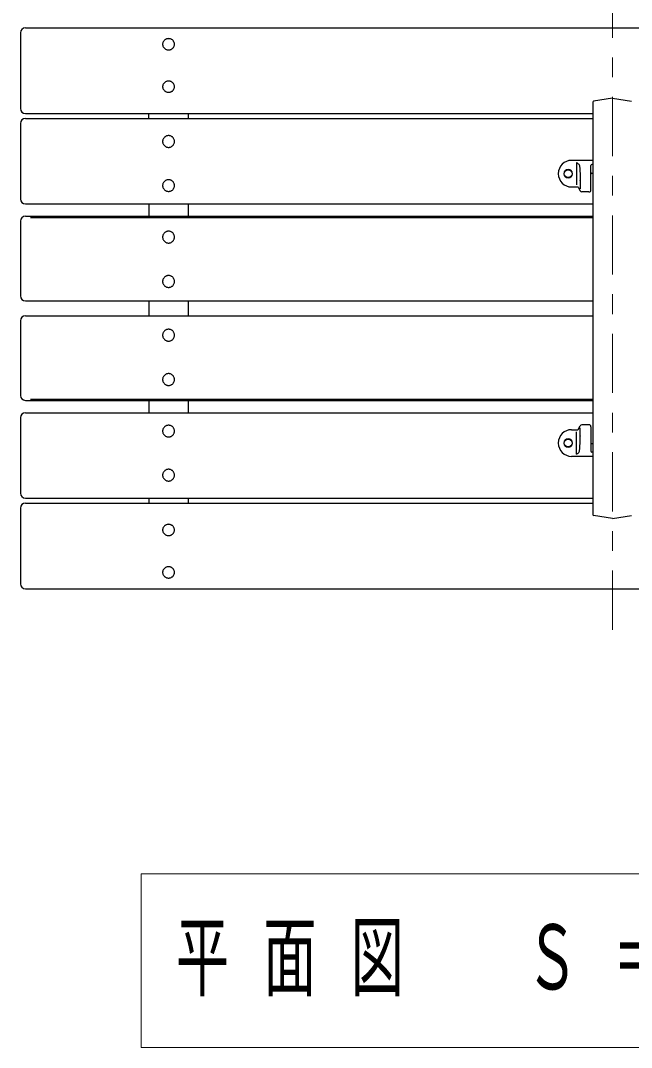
# Model space of a CAD drawing. Units: millimetres on the paper, scale 1:20. Extents: x -365 to 0, y 0 to 257.
# Drawn here: x -289.5 to -258.5, y 168.1 to 220.1 of the extents above; entities that cross this region are included whole.
import ezdxf

# ---------------------------------------------------------------- set-up
doc = ezdxf.new("R2010")
doc.units = ezdxf.units.MM
doc.linetypes.add('USER2', pattern=[6, 3, -1, 1, -1])
doc.layers.add('LY_1', color=7, linetype='Continuous', lineweight=25)
doc.styles.add('ＭＳ ゴシック', font='')
doc.styles.get('ＭＳ ゴシック').set_extended_font_data('MS Gothic')

msp = doc.modelspace()

# ---------------------------------------------------------------- linework, layer by layer
at = {"layer": 'LY_1', "color": 70, "linetype": 'USER2', "lineweight": 13}
msp.add_line((-259.467, 222.274), (-259.467, 188.853), dxfattribs=at)
at = {"layer": 'LY_1', "color": 4}
for p, q in [((-289.217, 219.774), (-229.717, 219.774)), ((-289.467, 219.524), (-289.467, 215.684)), ((-289.217, 215.434), (-260.467, 215.434)), ((-289.217, 215.182), (-260.467, 215.182)), ((-289.467, 214.932), (-289.467, 211.103)), ((-289.217, 210.853), (-260.467, 210.853)), ((-282.967, 210.853), (-282.967, 210.229)), ((-280.967, 210.853), (-280.967, 210.229)), ((-289.467, 209.979), (-289.467, 206.196)), ((-289.217, 210.229), (-260.467, 210.229)), ((-289.217, 205.946), (-260.467, 205.946)), ((-282.967, 205.946), (-282.967, 205.181)), ((-280.967, 205.946), (-280.967, 205.181)), ((-289.217, 205.181), (-260.467, 205.181)), ((-289.467, 204.931), (-289.467, 201.149)), ((-289.217, 200.899), (-260.467, 200.899)), ((-282.967, 200.899), (-282.967, 200.274)), ((-280.967, 200.899), (-280.967, 200.274)), ((-289.467, 200.024), (-289.467, 196.196)), ((-289.217, 200.274), (-260.467, 200.274)), ((-289.217, 195.946), (-260.467, 195.946)), ((-289.217, 195.693), (-260.467, 195.693)), ((-282.967, 195.946), (-282.967, 195.693)), ((-280.967, 195.946), (-280.967, 195.693)), ((-289.467, 195.443), (-289.467, 191.603)), ((-289.217, 191.353), (-229.717, 191.353))]:
    msp.add_line(p, q, dxfattribs=at)
at = {"layer": 'LY_1'}
for p, q in [((-260.467, 216.02), (-260.467, 195.106)), ((-259.467, 216.213), (-260.425, 216.07)), ((-259.467, 216.213), (-258.51, 216.07)), ((-282.967, 215.182), (-282.967, 215.434)), ((-280.967, 215.434), (-280.967, 215.182)), ((-260.467, 213.063), (-261.542, 213.063)), ((-261.299, 212.952), (-261.299, 211.815)), ((-260.563, 211.563), (-260.563, 212.806)), ((-260.467, 212.856), (-260.513, 212.856)), ((-260.513, 212.42), (-260.467, 212.42)), ((-261.103, 212.038), (-261.103, 211.621)), ((-261.542, 211.713), (-261.228, 211.713)), ((-261.206, 211.7), (-261.109, 211.517)), ((-260.663, 211.463), (-261.02, 211.463)), ((-288.967, 210.171), (-260.467, 210.171)), ((-288.967, 200.956), (-260.467, 200.956)), ((-261.542, 199.413), (-261.228, 199.413)), ((-261.206, 199.427), (-261.109, 199.61)), ((-261.103, 199.088), (-261.103, 199.505)), ((-260.663, 199.663), (-261.02, 199.663)), ((-260.563, 199.563), (-260.563, 198.321)), ((-261.299, 198.175), (-261.299, 199.312)), ((-260.513, 198.706), (-260.467, 198.706)), ((-260.467, 198.063), (-261.542, 198.063)), ((-260.467, 198.271), (-260.513, 198.271)), ((-259.467, 194.913), (-260.425, 195.057)), ((-259.467, 194.913), (-258.51, 195.057))]:
    msp.add_line(p, q, dxfattribs=at)
at = {"layer": 'LY_1', "lineweight": 13}
for p, q in [((-283.359, 176.905), (-283.359, 168.105)), ((-235.559, 176.905), (-283.359, 176.905)), ((-283.359, 168.105), (-235.559, 168.105))]:
    msp.add_line(p, q, dxfattribs=at)
at = {"layer": 'LY_1', "color": 4}
for points in [[(-281.667, 218.945), (-281.669, 218.97), (-281.672, 218.995), (-281.678, 219.019), (-281.685, 219.043), (-281.695, 219.066), (-281.708, 219.088), (-281.722, 219.109), (-281.738, 219.129), (-281.755, 219.148), (-281.775, 219.164), (-281.795, 219.18), (-281.817, 219.193), (-281.841, 219.205), (-281.865, 219.214), (-281.89, 219.222), (-281.915, 219.227), (-281.941, 219.23), (-281.967, 219.231), (-281.994, 219.23), (-282.019, 219.227), (-282.045, 219.222), (-282.07, 219.214), (-282.094, 219.205), (-282.117, 219.193), (-282.139, 219.18), (-282.16, 219.164), (-282.18, 219.148), (-282.197, 219.129), (-282.213, 219.109), (-282.227, 219.088), (-282.239, 219.066), (-282.249, 219.043), (-282.257, 219.019), (-282.263, 218.995), (-282.266, 218.97), (-282.267, 218.945), (-282.266, 218.92), (-282.263, 218.895), (-282.257, 218.871), (-282.249, 218.847), (-282.239, 218.824), (-282.227, 218.802), (-282.213, 218.781), (-282.197, 218.761), (-282.18, 218.743), (-282.16, 218.726), (-282.139, 218.71), (-282.117, 218.697), (-282.094, 218.686), (-282.07, 218.676), (-282.045, 218.668), (-282.019, 218.663), (-281.994, 218.66), (-281.967, 218.659), (-281.941, 218.66), (-281.915, 218.663), (-281.89, 218.668), (-281.865, 218.676), (-281.841, 218.686), (-281.817, 218.697), (-281.795, 218.71), (-281.775, 218.726), (-281.755, 218.743), (-281.738, 218.761), (-281.722, 218.781), (-281.708, 218.802), (-281.695, 218.824), (-281.685, 218.847), (-281.678, 218.871), (-281.672, 218.895), (-281.669, 218.92)], [(-281.667, 216.797), (-281.669, 216.822), (-281.672, 216.847), (-281.678, 216.871), (-281.685, 216.895), (-281.695, 216.918), (-281.708, 216.94), (-281.722, 216.961), (-281.738, 216.981), (-281.755, 217), (-281.775, 217.017), (-281.795, 217.032), (-281.817, 217.045), (-281.841, 217.057), (-281.865, 217.066), (-281.89, 217.074), (-281.915, 217.079), (-281.941, 217.082), (-281.967, 217.084), (-281.994, 217.082), (-282.019, 217.079), (-282.045, 217.074), (-282.07, 217.066), (-282.094, 217.057), (-282.117, 217.045), (-282.139, 217.032), (-282.16, 217.017), (-282.18, 217), (-282.197, 216.981), (-282.213, 216.961), (-282.227, 216.94), (-282.239, 216.918), (-282.249, 216.895), (-282.257, 216.871), (-282.263, 216.847), (-282.266, 216.822), (-282.267, 216.797), (-282.266, 216.772), (-282.263, 216.747), (-282.257, 216.723), (-282.249, 216.699), (-282.239, 216.676), (-282.227, 216.654), (-282.213, 216.633), (-282.197, 216.613), (-282.18, 216.595), (-282.16, 216.578), (-282.139, 216.563), (-282.117, 216.549), (-282.094, 216.538), (-282.07, 216.528), (-282.045, 216.521), (-282.019, 216.515), (-281.994, 216.512), (-281.967, 216.511), (-281.941, 216.512), (-281.915, 216.515), (-281.89, 216.521), (-281.865, 216.528), (-281.841, 216.538), (-281.817, 216.549), (-281.795, 216.563), (-281.775, 216.578), (-281.755, 216.595), (-281.738, 216.613), (-281.722, 216.633), (-281.708, 216.654), (-281.695, 216.676), (-281.685, 216.699), (-281.678, 216.723), (-281.672, 216.747), (-281.669, 216.772)], [(-281.667, 214.019), (-281.669, 214.045), (-281.672, 214.071), (-281.678, 214.096), (-281.685, 214.121), (-281.695, 214.145), (-281.708, 214.168), (-281.722, 214.19), (-281.738, 214.21), (-281.755, 214.229), (-281.775, 214.247), (-281.795, 214.263), (-281.817, 214.277), (-281.841, 214.289), (-281.865, 214.299), (-281.89, 214.307), (-281.915, 214.312), (-281.941, 214.316), (-281.967, 214.317), (-281.994, 214.316), (-282.019, 214.312), (-282.045, 214.307), (-282.07, 214.299), (-282.094, 214.289), (-282.117, 214.277), (-282.139, 214.263), (-282.16, 214.247), (-282.18, 214.229), (-282.197, 214.21), (-282.213, 214.19), (-282.227, 214.168), (-282.239, 214.145), (-282.249, 214.121), (-282.257, 214.096), (-282.263, 214.071), (-282.266, 214.045), (-282.267, 214.019), (-282.266, 213.993), (-282.263, 213.967), (-282.257, 213.942), (-282.249, 213.917), (-282.239, 213.893), (-282.227, 213.87), (-282.213, 213.848), (-282.197, 213.828), (-282.18, 213.809), (-282.16, 213.791), (-282.139, 213.775), (-282.117, 213.761), (-282.094, 213.749), (-282.07, 213.739), (-282.045, 213.732), (-282.019, 213.726), (-281.994, 213.723), (-281.967, 213.721), (-281.941, 213.723), (-281.915, 213.726), (-281.89, 213.732), (-281.865, 213.739), (-281.841, 213.749), (-281.817, 213.761), (-281.795, 213.775), (-281.775, 213.791), (-281.755, 213.809), (-281.738, 213.828), (-281.722, 213.848), (-281.708, 213.87), (-281.695, 213.893), (-281.685, 213.917), (-281.678, 213.942), (-281.672, 213.967), (-281.669, 213.993)], [(-281.667, 211.787), (-281.669, 211.813), (-281.672, 211.838), (-281.678, 211.864), (-281.685, 211.889), (-281.695, 211.913), (-281.708, 211.936), (-281.722, 211.957), (-281.738, 211.978), (-281.755, 211.997), (-281.775, 212.015), (-281.795, 212.031), (-281.817, 212.045), (-281.841, 212.057), (-281.865, 212.066), (-281.89, 212.074), (-281.915, 212.08), (-281.941, 212.083), (-281.967, 212.084), (-281.994, 212.083), (-282.019, 212.08), (-282.045, 212.074), (-282.07, 212.066), (-282.094, 212.057), (-282.117, 212.045), (-282.139, 212.031), (-282.16, 212.015), (-282.18, 211.997), (-282.197, 211.978), (-282.213, 211.957), (-282.227, 211.936), (-282.239, 211.913), (-282.249, 211.889), (-282.257, 211.864), (-282.263, 211.838), (-282.266, 211.813), (-282.267, 211.787), (-282.266, 211.761), (-282.263, 211.735), (-282.257, 211.71), (-282.249, 211.685), (-282.239, 211.661), (-282.227, 211.638), (-282.213, 211.616), (-282.197, 211.595), (-282.18, 211.576), (-282.16, 211.559), (-282.139, 211.543), (-282.117, 211.529), (-282.094, 211.517), (-282.07, 211.507), (-282.045, 211.499), (-282.019, 211.494), (-281.994, 211.49), (-281.967, 211.489), (-281.941, 211.49), (-281.915, 211.494), (-281.89, 211.499), (-281.865, 211.507), (-281.841, 211.517), (-281.817, 211.529), (-281.795, 211.543), (-281.775, 211.559), (-281.755, 211.576), (-281.738, 211.595), (-281.722, 211.616), (-281.708, 211.638), (-281.695, 211.661), (-281.685, 211.685), (-281.678, 211.71), (-281.672, 211.735), (-281.669, 211.761)], [(-281.667, 209.172), (-281.669, 209.198), (-281.672, 209.224), (-281.678, 209.25), (-281.685, 209.275), (-281.695, 209.299), (-281.708, 209.322), (-281.722, 209.344), (-281.738, 209.365), (-281.755, 209.384), (-281.775, 209.402), (-281.795, 209.418), (-281.817, 209.432), (-281.841, 209.444), (-281.865, 209.454), (-281.89, 209.462), (-281.915, 209.467), (-281.941, 209.471), (-281.967, 209.472), (-281.994, 209.471), (-282.019, 209.467), (-282.045, 209.462), (-282.07, 209.454), (-282.094, 209.444), (-282.117, 209.432), (-282.139, 209.418), (-282.16, 209.402), (-282.18, 209.384), (-282.197, 209.365), (-282.213, 209.344), (-282.227, 209.322), (-282.239, 209.299), (-282.249, 209.275), (-282.257, 209.25), (-282.263, 209.224), (-282.266, 209.198), (-282.267, 209.172), (-282.266, 209.146), (-282.263, 209.12), (-282.257, 209.095), (-282.249, 209.07), (-282.239, 209.046), (-282.227, 209.022), (-282.213, 209), (-282.197, 208.98), (-282.18, 208.96), (-282.16, 208.943), (-282.139, 208.927), (-282.117, 208.913), (-282.094, 208.901), (-282.07, 208.891), (-282.045, 208.883), (-282.019, 208.877), (-281.994, 208.874), (-281.967, 208.873), (-281.941, 208.874), (-281.915, 208.877), (-281.89, 208.883), (-281.865, 208.891), (-281.841, 208.901), (-281.817, 208.913), (-281.795, 208.927), (-281.775, 208.943), (-281.755, 208.96), (-281.738, 208.98), (-281.722, 209), (-281.708, 209.022), (-281.695, 209.046), (-281.685, 209.07), (-281.678, 209.095), (-281.672, 209.12), (-281.669, 209.146)], [(-281.667, 206.924), (-281.669, 206.95), (-281.672, 206.976), (-281.678, 207.002), (-281.685, 207.027), (-281.695, 207.051), (-281.708, 207.074), (-281.722, 207.096), (-281.738, 207.117), (-281.755, 207.136), (-281.775, 207.154), (-281.795, 207.17), (-281.817, 207.184), (-281.841, 207.196), (-281.865, 207.206), (-281.89, 207.214), (-281.915, 207.22), (-281.941, 207.223), (-281.967, 207.224), (-281.994, 207.223), (-282.019, 207.22), (-282.045, 207.214), (-282.07, 207.206), (-282.094, 207.196), (-282.117, 207.184), (-282.139, 207.17), (-282.16, 207.154), (-282.18, 207.136), (-282.197, 207.117), (-282.213, 207.096), (-282.227, 207.074), (-282.239, 207.051), (-282.249, 207.027), (-282.257, 207.002), (-282.263, 206.976), (-282.266, 206.95), (-282.267, 206.924), (-282.266, 206.898), (-282.263, 206.872), (-282.257, 206.847), (-282.249, 206.822), (-282.239, 206.798), (-282.227, 206.774), (-282.213, 206.752), (-282.197, 206.732), (-282.18, 206.712), (-282.16, 206.695), (-282.139, 206.679), (-282.117, 206.665), (-282.094, 206.653), (-282.07, 206.643), (-282.045, 206.635), (-282.019, 206.629), (-281.994, 206.626), (-281.967, 206.625), (-281.941, 206.626), (-281.915, 206.629), (-281.89, 206.635), (-281.865, 206.643), (-281.841, 206.653), (-281.817, 206.665), (-281.795, 206.679), (-281.775, 206.695), (-281.755, 206.712), (-281.738, 206.732), (-281.722, 206.752), (-281.708, 206.774), (-281.695, 206.798), (-281.685, 206.822), (-281.678, 206.847), (-281.672, 206.872), (-281.669, 206.898)], [(-281.667, 204.203), (-281.669, 204.229), (-281.672, 204.255), (-281.678, 204.281), (-281.685, 204.306), (-281.695, 204.33), (-281.708, 204.353), (-281.722, 204.375), (-281.738, 204.396), (-281.755, 204.415), (-281.775, 204.433), (-281.795, 204.449), (-281.817, 204.463), (-281.841, 204.475), (-281.865, 204.485), (-281.89, 204.493), (-281.915, 204.498), (-281.941, 204.502), (-281.967, 204.503), (-281.994, 204.502), (-282.019, 204.498), (-282.045, 204.493), (-282.07, 204.485), (-282.094, 204.475), (-282.117, 204.463), (-282.139, 204.449), (-282.16, 204.433), (-282.18, 204.415), (-282.197, 204.396), (-282.213, 204.375), (-282.227, 204.353), (-282.239, 204.33), (-282.249, 204.306), (-282.257, 204.281), (-282.263, 204.255), (-282.266, 204.229), (-282.267, 204.203), (-282.266, 204.177), (-282.263, 204.151), (-282.257, 204.126), (-282.249, 204.101), (-282.239, 204.076), (-282.227, 204.053), (-282.213, 204.031), (-282.197, 204.01), (-282.18, 203.991), (-282.16, 203.974), (-282.139, 203.958), (-282.117, 203.944), (-282.094, 203.932), (-282.07, 203.922), (-282.045, 203.914), (-282.019, 203.908), (-281.994, 203.905), (-281.967, 203.903), (-281.941, 203.905), (-281.915, 203.908), (-281.89, 203.914), (-281.865, 203.922), (-281.841, 203.932), (-281.817, 203.944), (-281.795, 203.958), (-281.775, 203.974), (-281.755, 203.991), (-281.738, 204.01), (-281.722, 204.031), (-281.708, 204.053), (-281.695, 204.076), (-281.685, 204.101), (-281.678, 204.126), (-281.672, 204.151), (-281.669, 204.177)], [(-281.667, 201.955), (-281.669, 201.981), (-281.672, 202.007), (-281.678, 202.033), (-281.685, 202.058), (-281.695, 202.082), (-281.708, 202.105), (-281.722, 202.127), (-281.738, 202.148), (-281.755, 202.167), (-281.775, 202.185), (-281.795, 202.201), (-281.817, 202.215), (-281.841, 202.227), (-281.865, 202.237), (-281.89, 202.245), (-281.915, 202.25), (-281.941, 202.254), (-281.967, 202.255), (-281.994, 202.254), (-282.019, 202.25), (-282.045, 202.245), (-282.07, 202.237), (-282.094, 202.227), (-282.117, 202.215), (-282.139, 202.201), (-282.16, 202.185), (-282.18, 202.167), (-282.197, 202.148), (-282.213, 202.127), (-282.227, 202.105), (-282.239, 202.082), (-282.249, 202.058), (-282.257, 202.033), (-282.263, 202.007), (-282.266, 201.981), (-282.267, 201.955), (-282.266, 201.929), (-282.263, 201.903), (-282.257, 201.878), (-282.249, 201.853), (-282.239, 201.829), (-282.227, 201.805), (-282.213, 201.783), (-282.197, 201.763), (-282.18, 201.743), (-282.16, 201.726), (-282.139, 201.71), (-282.117, 201.696), (-282.094, 201.684), (-282.07, 201.674), (-282.045, 201.666), (-282.019, 201.66), (-281.994, 201.657), (-281.967, 201.655), (-281.941, 201.657), (-281.915, 201.66), (-281.89, 201.666), (-281.865, 201.674), (-281.841, 201.684), (-281.817, 201.696), (-281.795, 201.71), (-281.775, 201.726), (-281.755, 201.743), (-281.738, 201.763), (-281.722, 201.783), (-281.708, 201.805), (-281.695, 201.829), (-281.685, 201.853), (-281.678, 201.878), (-281.672, 201.903), (-281.669, 201.929)], [(-281.667, 199.341), (-281.669, 199.367), (-281.672, 199.392), (-281.678, 199.418), (-281.685, 199.443), (-281.695, 199.467), (-281.708, 199.49), (-281.722, 199.511), (-281.738, 199.532), (-281.755, 199.551), (-281.775, 199.569), (-281.795, 199.585), (-281.817, 199.598), (-281.841, 199.61), (-281.865, 199.62), (-281.89, 199.628), (-281.915, 199.634), (-281.941, 199.637), (-281.967, 199.638), (-281.994, 199.637), (-282.019, 199.634), (-282.045, 199.628), (-282.07, 199.62), (-282.094, 199.61), (-282.117, 199.598), (-282.139, 199.585), (-282.16, 199.569), (-282.18, 199.551), (-282.197, 199.532), (-282.213, 199.511), (-282.227, 199.49), (-282.239, 199.467), (-282.249, 199.443), (-282.257, 199.418), (-282.263, 199.392), (-282.266, 199.367), (-282.267, 199.341), (-282.266, 199.315), (-282.263, 199.289), (-282.257, 199.264), (-282.249, 199.239), (-282.239, 199.215), (-282.227, 199.192), (-282.213, 199.17), (-282.197, 199.149), (-282.18, 199.13), (-282.16, 199.113), (-282.139, 199.097), (-282.117, 199.083), (-282.094, 199.071), (-282.07, 199.061), (-282.045, 199.053), (-282.019, 199.048), (-281.994, 199.044), (-281.967, 199.043), (-281.941, 199.044), (-281.915, 199.048), (-281.89, 199.053), (-281.865, 199.061), (-281.841, 199.071), (-281.817, 199.083), (-281.795, 199.097), (-281.775, 199.113), (-281.755, 199.13), (-281.738, 199.149), (-281.722, 199.17), (-281.708, 199.192), (-281.695, 199.215), (-281.685, 199.239), (-281.678, 199.264), (-281.672, 199.289), (-281.669, 199.315)], [(-281.667, 197.109), (-281.669, 197.134), (-281.672, 197.16), (-281.678, 197.186), (-281.685, 197.21), (-281.695, 197.234), (-281.708, 197.257), (-281.722, 197.279), (-281.738, 197.3), (-281.755, 197.319), (-281.775, 197.337), (-281.795, 197.352), (-281.817, 197.366), (-281.841, 197.378), (-281.865, 197.388), (-281.89, 197.396), (-281.915, 197.402), (-281.941, 197.405), (-281.967, 197.406), (-281.994, 197.405), (-282.019, 197.402), (-282.045, 197.396), (-282.07, 197.388), (-282.094, 197.378), (-282.117, 197.366), (-282.139, 197.352), (-282.16, 197.337), (-282.18, 197.319), (-282.197, 197.3), (-282.213, 197.279), (-282.227, 197.257), (-282.239, 197.234), (-282.249, 197.21), (-282.257, 197.186), (-282.263, 197.16), (-282.266, 197.134), (-282.267, 197.109), (-282.266, 197.083), (-282.263, 197.057), (-282.257, 197.031), (-282.249, 197.007), (-282.239, 196.983), (-282.227, 196.96), (-282.213, 196.938), (-282.197, 196.917), (-282.18, 196.898), (-282.16, 196.881), (-282.139, 196.865), (-282.117, 196.851), (-282.094, 196.839), (-282.07, 196.829), (-282.045, 196.821), (-282.019, 196.815), (-281.994, 196.812), (-281.967, 196.811), (-281.941, 196.812), (-281.915, 196.815), (-281.89, 196.821), (-281.865, 196.829), (-281.841, 196.839), (-281.817, 196.851), (-281.795, 196.865), (-281.775, 196.881), (-281.755, 196.898), (-281.738, 196.917), (-281.722, 196.938), (-281.708, 196.96), (-281.695, 196.983), (-281.685, 197.007), (-281.678, 197.031), (-281.672, 197.057), (-281.669, 197.083)], [(-281.667, 194.33), (-281.669, 194.355), (-281.672, 194.38), (-281.678, 194.404), (-281.685, 194.428), (-281.695, 194.451), (-281.708, 194.473), (-281.722, 194.495), (-281.738, 194.514), (-281.755, 194.533), (-281.775, 194.55), (-281.795, 194.565), (-281.817, 194.578), (-281.841, 194.59), (-281.865, 194.599), (-281.89, 194.607), (-281.915, 194.612), (-281.941, 194.616), (-281.967, 194.617), (-281.994, 194.616), (-282.019, 194.612), (-282.045, 194.607), (-282.07, 194.599), (-282.094, 194.59), (-282.117, 194.578), (-282.139, 194.565), (-282.16, 194.55), (-282.18, 194.533), (-282.197, 194.514), (-282.213, 194.495), (-282.227, 194.473), (-282.239, 194.451), (-282.249, 194.428), (-282.257, 194.404), (-282.263, 194.38), (-282.266, 194.355), (-282.267, 194.33), (-282.266, 194.305), (-282.263, 194.281), (-282.257, 194.256), (-282.249, 194.232), (-282.239, 194.209), (-282.227, 194.187), (-282.213, 194.166), (-282.197, 194.146), (-282.18, 194.128), (-282.16, 194.111), (-282.139, 194.096), (-282.117, 194.082), (-282.094, 194.071), (-282.07, 194.061), (-282.045, 194.054), (-282.019, 194.048), (-281.994, 194.045), (-281.967, 194.044), (-281.941, 194.045), (-281.915, 194.048), (-281.89, 194.054), (-281.865, 194.061), (-281.841, 194.071), (-281.817, 194.082), (-281.795, 194.096), (-281.775, 194.111), (-281.755, 194.128), (-281.738, 194.146), (-281.722, 194.166), (-281.708, 194.187), (-281.695, 194.209), (-281.685, 194.232), (-281.678, 194.256), (-281.672, 194.281), (-281.669, 194.305)], [(-281.667, 192.182), (-281.669, 192.207), (-281.672, 192.232), (-281.678, 192.256), (-281.685, 192.28), (-281.695, 192.303), (-281.708, 192.326), (-281.722, 192.347), (-281.738, 192.366), (-281.755, 192.385), (-281.775, 192.402), (-281.795, 192.417), (-281.817, 192.43), (-281.841, 192.442), (-281.865, 192.451), (-281.89, 192.459), (-281.915, 192.464), (-281.941, 192.468), (-281.967, 192.469), (-281.994, 192.468), (-282.019, 192.464), (-282.045, 192.459), (-282.07, 192.451), (-282.094, 192.442), (-282.117, 192.43), (-282.139, 192.417), (-282.16, 192.402), (-282.18, 192.385), (-282.197, 192.366), (-282.213, 192.347), (-282.227, 192.326), (-282.239, 192.303), (-282.249, 192.28), (-282.257, 192.256), (-282.263, 192.232), (-282.266, 192.207), (-282.267, 192.182), (-282.266, 192.157), (-282.263, 192.133), (-282.257, 192.108), (-282.249, 192.084), (-282.239, 192.061), (-282.227, 192.039), (-282.213, 192.018), (-282.197, 191.998), (-282.18, 191.98), (-282.16, 191.963), (-282.139, 191.948), (-282.117, 191.934), (-282.094, 191.923), (-282.07, 191.913), (-282.045, 191.906), (-282.019, 191.9), (-281.994, 191.897), (-281.967, 191.896), (-281.941, 191.897), (-281.915, 191.9), (-281.89, 191.906), (-281.865, 191.913), (-281.841, 191.923), (-281.817, 191.934), (-281.795, 191.948), (-281.775, 191.963), (-281.755, 191.98), (-281.738, 191.998), (-281.722, 192.018), (-281.708, 192.039), (-281.695, 192.061), (-281.685, 192.084), (-281.678, 192.108), (-281.672, 192.133), (-281.669, 192.157)]]:
    msp.add_lwpolyline(points, close=True, dxfattribs=at)
at = {"layer": 'LY_1', "lineweight": 13}
for centre in [(-261.717, 212.388), (-261.717, 198.738)]:
    msp.add_circle(centre, 0.225, dxfattribs=at)
at = {"layer": 'LY_1'}
for centre in [(-261.717, 212.388), (-261.717, 198.738)]:
    msp.add_circle(centre, 0.2, dxfattribs=at)
at = {"layer": 'LY_1', "color": 4}
for centre, start, end in [((-289.217, 219.524), 90, 180), ((-289.217, 215.684), 180, 270), ((-289.217, 214.932), 90, 180), ((-289.217, 211.103), 180, 270), ((-289.217, 209.979), 90, 180), ((-289.217, 206.196), 180, 270), ((-289.217, 204.931), 90, 180), ((-289.217, 201.149), 180, 270), ((-289.217, 200.024), 90, 180), ((-289.217, 196.196), 180, 270), ((-289.217, 195.443), 90, 180), ((-289.217, 191.603), 180, 270)]:
    msp.add_arc(centre, 0.25, start, end, dxfattribs=at)
at = {"layer": 'LY_1'}
for centre, radius, start, end in [((-260.417, 216.02), 0.05, 98.5308, 180), ((-261.542, 212.388), 0.675, 90, 270), ((-260.513, 212.806), 0.05, 90, 180), ((-260.513, 212.37), 0.05, 90, 180), ((-261.228, 211.688), 0.025, 27.8675, 90), ((-261.02, 211.563), 0.1, 207.8675, 270), ((-260.663, 211.563), 0.1, 270, 0), ((-261.542, 198.738), 0.675, 90, 270), ((-261.228, 199.438), 0.025, 270, 332.1325), ((-261.02, 199.563), 0.1, 90, 152.1325), ((-260.663, 199.563), 0.1, 0, 90), ((-260.513, 198.756), 0.05, 180, 270), ((-260.513, 198.321), 0.05, 180, 270), ((-260.417, 195.106), 0.05, 180, 261.4692)]:
    msp.add_arc(centre, radius, start, end, dxfattribs=at)
for points in [[(-261.299, 212.952), (-261.277, 212.941), (-261.256, 212.931), (-261.236, 212.917), (-261.217, 212.903), (-261.198, 212.887), (-261.184, 212.868), (-261.17, 212.85), (-261.159, 212.827), (-261.151, 212.805), (-261.143, 212.783), (-261.14, 212.759), (-261.136, 212.735), (-261.132, 212.711), (-261.13, 212.687), (-261.128, 212.664), (-261.126, 212.64), (-261.125, 212.616), (-261.123, 212.592), (-261.122, 212.568), (-261.121, 212.544), (-261.119, 212.52), (-261.118, 212.496), (-261.117, 212.472), (-261.116, 212.449), (-261.115, 212.425), (-261.114, 212.401), (-261.113, 212.377), (-261.112, 212.353), (-261.112, 212.329), (-261.111, 212.305), (-261.11, 212.281), (-261.11, 212.257), (-261.109, 212.233), (-261.108, 212.209), (-261.108, 212.185), (-261.107, 212.161), (-261.107, 212.138), (-261.106, 212.114), (-261.106, 212.09), (-261.105, 212.066), (-261.104, 212.026), (-261.104, 212.018), (-261.104, 212.009), (-261.103, 212.024), (-261.103, 212.038)], [(-261.299, 198.175), (-261.277, 198.185), (-261.256, 198.196), (-261.236, 198.209), (-261.217, 198.223), (-261.198, 198.239), (-261.184, 198.258), (-261.17, 198.277), (-261.159, 198.299), (-261.151, 198.322), (-261.143, 198.344), (-261.14, 198.368), (-261.136, 198.392), (-261.132, 198.415), (-261.13, 198.439), (-261.128, 198.463), (-261.126, 198.487), (-261.125, 198.511), (-261.123, 198.535), (-261.122, 198.559), (-261.121, 198.582), (-261.119, 198.606), (-261.118, 198.63), (-261.117, 198.654), (-261.116, 198.678), (-261.115, 198.702), (-261.114, 198.726), (-261.113, 198.75), (-261.112, 198.774), (-261.112, 198.798), (-261.111, 198.822), (-261.11, 198.846), (-261.11, 198.869), (-261.109, 198.893), (-261.108, 198.917), (-261.108, 198.941), (-261.107, 198.965), (-261.107, 198.989), (-261.106, 199.013), (-261.106, 199.037), (-261.105, 199.061), (-261.104, 199.1), (-261.104, 199.109), (-261.104, 199.117), (-261.103, 199.103), (-261.103, 199.088)]]:
    msp.add_open_spline(points, degree=3, knots=[0, 0, 0, 0, 1, 1, 1, 2, 2, 2, 3, 3, 3, 4, 4, 4, 5, 5, 5, 6, 6, 6, 7, 7, 7, 8, 8, 8, 9, 9, 9, 10, 10, 10, 11, 11, 11, 12, 12, 12, 13, 13, 13, 14, 14, 14, 15, 15, 15, 15], dxfattribs=at)

# ---------------------------------------------------------------- texts
at = {"layer": 'LY_1', "insert": (-259.459, 172.505), "char_height": 3.299, "attachment_point": 5, "style": 'ＭＳ ゴシック'}
msp.add_mtext('\\T1.64;\\W0.6;平面図\u3000Ｓ＝１／２０', dxfattribs=at)

doc.saveas('drawing.dxf')
